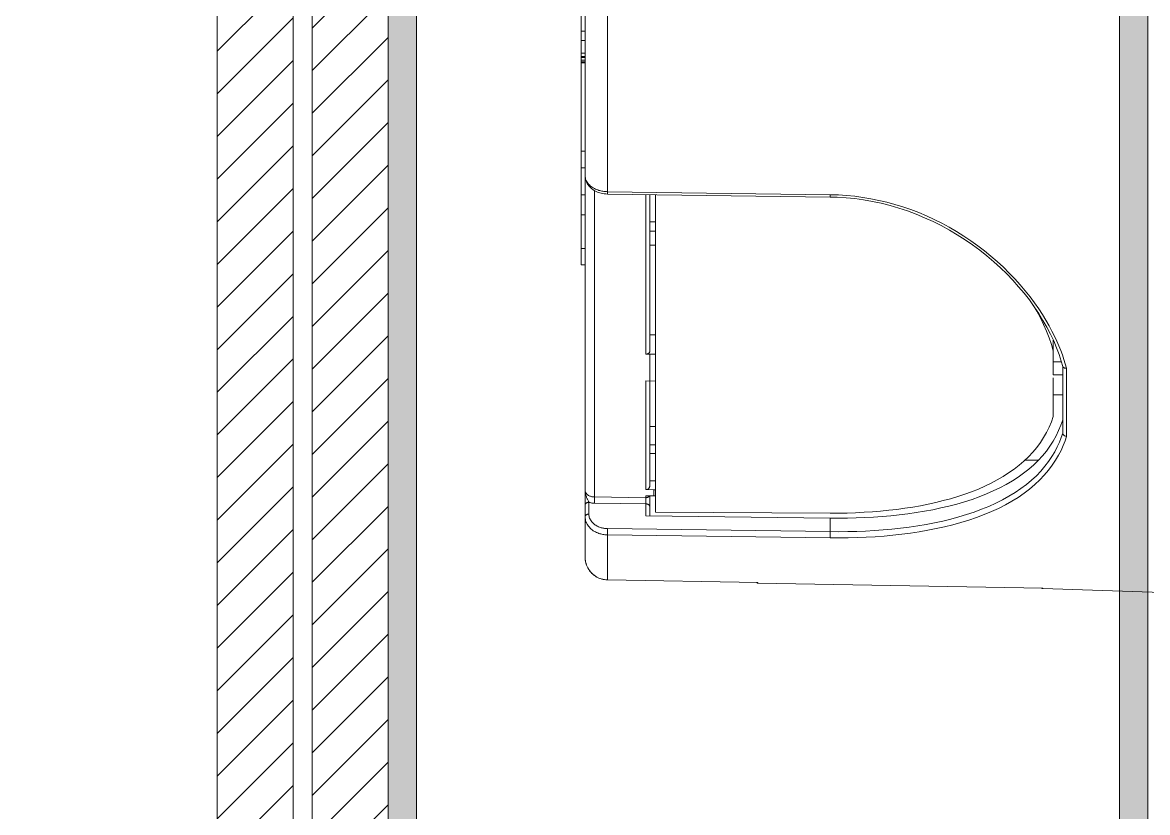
# Model space of a CAD drawing. Header units: millimetres. Extents: x -853320 to 19484, y -510814 to 9708.
# Drawn here: x 4013.6 to 4072.8, y 7627.7 to 7669.3 of the extents above; entities that cross this region are included whole.
import ezdxf

# ---------------------------------------------------------------- set-up
doc = ezdxf.new("R2010")
doc.units = ezdxf.units.MM
for name, color, linetype, lineweight in [('F_DIBOND_soffitto_cassone', 7, 'Continuous', 5), ('F_ELETTRICO', 22, 'Continuous', 5), ('F_MINERAL WALL', 6, 'Continuous', 5), ('F_PARETE_nuove', 5, 'Continuous', 5), ('F_SANITARI', 5, 'Continuous', 5), ('F_TUBOLARE sez.40x40', 7, 'Continuous', 5)]:
    doc.layers.add(name, color=color, linetype=linetype, lineweight=lineweight)

# ---------------------------------------------------------------- blocks, each defined once
blk = doc.blocks.new('SCATOLA INCASSO_1 P_sezione e pianta')
at = {"layer": 'F_ELETTRICO'}
for p, q in [((55469.815, -13660.994), (55469.815, -13697.529)), ((55470.994, -13716.768), (55470.994, -13686.067)), ((55471.194, -13686.376), (55471.194, -13701.372)), ((55471.194, -13689.071), (55470.994, -13689.071)), ((55470.994, -13689.566), (55471.194, -13689.566)), ((55470.994, -13690.238), (55471.194, -13690.238)), ((55470.994, -13690.405), (55471.194, -13690.405)), ((55470.994, -13690.464), (55471.194, -13690.464)), ((55470.994, -13690.61), (55471.194, -13690.61)), ((55470.994, -13690.699), (55471.194, -13690.699)), ((55470.994, -13690.744), (55471.194, -13690.744)), ((55470.994, -13695.397), (55471.194, -13695.397)), ((55470.994, -13696.281), (55471.194, -13696.281)), ((55469.815, -13697.529), (55458.097, -13697.686)), ((55458.097, -13697.81), (55469.814, -13697.653)), ((55458.098, -13697.741), (55458.097, -13697.686)), ((55467.294, -13714.395), (55467.294, -13697.687)), ((55467.594, -13705.943), (55467.594, -13697.683)), ((55467.797, -13706.08), (55467.797, -13697.68)), ((55469.815, -13697.584), (55469.815, -13697.529)), ((55470.503, -13697.467), (55470.503, -13713.605)), ((55470.994, -13697.695), (55471.194, -13697.695)), ((55467.294, -13699.108), (55467.594, -13699.11)), ((55470.994, -13698.756), (55471.194, -13698.756)), ((55467.294, -13699.608), (55467.594, -13699.61)), ((55467.594, -13700.35), (55467.294, -13700.347)), ((55470.994, -13700.524), (55471.194, -13700.524)), ((55470.994, -13701.372), (55471.194, -13701.372)), ((55467.294, -13705.07), (55467.594, -13705.068)), ((55446.346, -13707.172), (55446.346, -13705.342)), ((55467.797, -13706.08), (55467.294, -13706.086)), ((55467.594, -13707.496), (55467.594, -13706.082)), ((55445.65, -13706.827), (55445.65, -13710.413)), ((55445.846, -13706.724), (55445.846, -13710.248)), ((55446.346, -13706.482), (55445.915, -13706.484)), ((55446.346, -13707.172), (55445.846, -13707.175)), ((55446.346, -13708.385), (55446.346, -13707.325)), ((55467.294, -13707.5), (55467.797, -13707.494)), ((55467.594, -13713.036), (55467.594, -13707.496)), ((55467.797, -13713.219), (55467.797, -13707.494)), ((55446.346, -13708.225), (55445.846, -13708.229)), ((55446.346, -13709.37), (55446.346, -13708.385)), ((55467.594, -13709.898), (55467.294, -13709.9)), ((55467.294, -13710.852), (55467.594, -13710.85)), ((55467.294, -13711.32), (55467.594, -13711.314)), ((55447.135, -13711.671), (55447.832, -13711.659)), ((55467.594, -13712.76), (55467.294, -13712.76)), ((55467.369, -13713.226), (55467.294, -13713.226)), ((55467.797, -13713.219), (55467.369, -13713.226)), ((55467.369, -13713.544), (55467.369, -13713.226)), ((55467.595, -13713.055), (55467.594, -13713.036)), ((55467.369, -13713.544), (55467.294, -13713.544)), ((55467.369, -13713.544), (55467.797, -13713.537)), ((55467.594, -13714.594), (55467.594, -13713.541)), ((55467.794, -13713.969), (55470.506, -13713.933)), ((55467.795, -13713.916), (55467.796, -13713.853)), ((55467.796, -13713.853), (55467.797, -13713.787)), ((55467.797, -13713.642), (55467.797, -13713.537)), ((55467.797, -13713.642), (55470.503, -13713.605)), ((55467.797, -13713.648), (55467.797, -13713.642)), ((55467.798, -13713.665), (55467.797, -13713.648)), ((55467.797, -13713.787), (55467.798, -13713.726)), ((55467.798, -13713.687), (55467.798, -13713.665)), ((55467.798, -13713.726), (55467.798, -13713.687)), ((55470.502, -13713.709), (55470.502, -13713.654)), ((55470.503, -13713.772), (55470.502, -13713.709)), ((55470.504, -13713.838), (55470.503, -13713.772)), ((55470.505, -13713.899), (55470.504, -13713.838)), ((55470.506, -13713.933), (55470.505, -13713.899)), ((55470.794, -13714.503), (55470.794, -13713.881)), ((55467.294, -13714.395), (55458.094, -13714.457)), ((55467.794, -13714.591), (55467.794, -13713.969)), ((55467.794, -13714.591), (55458.094, -13714.721)), ((55458.094, -13715.429), (55458.094, -13714.721)), ((55458.094, -13715.429), (55469.811, -13715.272)), ((55458.094, -13715.429), (55458.095, -13715.463)), ((55458.095, -13715.463), (55458.096, -13715.523)), ((55458.096, -13715.523), (55458.097, -13715.588)), ((55458.097, -13715.588), (55458.097, -13715.651)), ((55458.097, -13715.756), (55469.815, -13715.599)), ((55458.097, -13715.651), (55458.098, -13715.706)), ((55469.811, -13715.272), (55469.812, -13715.306)), ((55469.812, -13715.306), (55469.813, -13715.366)), ((55469.813, -13715.366), (55469.814, -13715.432)), ((55469.814, -13715.432), (55469.815, -13715.495)), ((55469.815, -13715.495), (55469.815, -13715.549)), ((55469.815, -13715.599), (55469.815, -13717.97)), ((55461.903, -13718.113), (55469.815, -13717.97)), ((55469.815, -13717.97), (55469.815, -13717.97)), ((55446.896, -13718.426), (55433.518, -13718.858)), ((55446.896, -13718.405), (55446.903, -13718.405)), ((55446.896, -13718.405), (55446.903, -13718.405)), ((55446.896, -13718.405), (55446.896, -13718.426)), ((55446.903, -13718.405), (55461.896, -13718.139)), ((55461.896, -13718.112), (55461.903, -13718.112)), ((55461.896, -13718.112), (55461.903, -13718.113)), ((55461.896, -13718.112), (55461.896, -13718.138)), ((55461.908, -13718.137), (55461.896, -13718.138)), ((55461.896, -13718.138), (55461.896, -13718.139))]:
    blk.add_line(p, q, dxfattribs=at)
for points in [[(55469.814, -13697.653), (55469.903, -13697.649), (55469.984, -13697.641), (55470.064, -13697.629), (55470.144, -13697.612), (55470.222, -13697.59), (55470.299, -13697.564), (55470.373, -13697.534), (55470.445, -13697.5), (55470.514, -13697.461), (55470.579, -13697.419), (55470.641, -13697.372), (55470.699, -13697.322), (55470.753, -13697.269), (55470.802, -13697.212), (55470.846, -13697.153), (55470.884, -13697.091), (55470.917, -13697.027), (55470.945, -13696.961), (55470.966, -13696.893), (55470.981, -13696.825), (55470.991, -13696.756), (55470.994, -13696.684)], [(55470.991, -13696.742), (55470.982, -13696.801), (55470.968, -13696.858), (55470.948, -13696.915), (55470.922, -13696.971), (55470.891, -13697.025), (55470.855, -13697.078), (55470.815, -13697.128), (55470.77, -13697.175), (55470.722, -13697.219), (55470.671, -13697.26), (55470.617, -13697.299), (55470.561, -13697.333), (55470.504, -13697.365), (55470.447, -13697.393), (55470.389, -13697.417), (55470.332, -13697.439), (55470.275, -13697.458), (55470.219, -13697.474), (55470.163, -13697.488), (55470.11, -13697.499), (55470.057, -13697.508), (55470.006, -13697.515), (55469.956, -13697.521), (55469.907, -13697.525), (55469.86, -13697.527), (55469.815, -13697.529)], [(55458.097, -13697.686), (55457.66, -13697.7), (55457.226, -13697.728), (55456.796, -13697.771), (55456.369, -13697.828), (55455.946, -13697.899), (55455.523, -13697.985), (55455.101, -13698.086), (55454.68, -13698.201), (55454.262, -13698.331), (55453.845, -13698.475), (55453.432, -13698.633), (55453.022, -13698.805), (55452.617, -13698.992), (55452.217, -13699.192), (55451.823, -13699.404), (55451.436, -13699.63), (55451.056, -13699.867), (55450.684, -13700.116), (55450.322, -13700.375), (55449.969, -13700.645), (55449.626, -13700.924), (55449.294, -13701.212), (55448.972, -13701.509), (55448.663, -13701.812), (55448.367, -13702.121), (55448.085, -13702.436), (55447.818, -13702.75), (55447.567, -13703.066), (55447.333, -13703.381), (55447.115, -13703.692), (55446.915, -13703.997), (55446.732, -13704.296), (55446.565, -13704.586), (55446.415, -13704.866), (55446.281, -13705.136)], [(55446.325, -13705.387), (55446.495, -13705.026), (55446.683, -13704.665), (55446.888, -13704.304), (55447.111, -13703.944), (55447.35, -13703.586), (55447.607, -13703.231), (55447.88, -13702.88), (55448.169, -13702.534), (55448.473, -13702.195), (55448.793, -13701.861), (55449.127, -13701.536), (55449.474, -13701.22), (55449.836, -13700.912), (55450.209, -13700.616), (55450.595, -13700.33), (55450.992, -13700.057), (55451.399, -13699.797), (55451.816, -13699.55), (55452.242, -13699.317), (55452.676, -13699.1), (55453.118, -13698.898), (55453.566, -13698.712), (55454.019, -13698.543), (55454.477, -13698.391), (55454.938, -13698.257), (55455.402, -13698.14), (55455.866, -13698.04), (55456.332, -13697.959), (55456.797, -13697.895), (55457.259, -13697.849), (55457.72, -13697.821), (55458.097, -13697.81)], [(55458.097, -13697.81), (55458.097, -13697.809), (55458.097, -13697.806), (55458.097, -13697.801), (55458.097, -13697.793), (55458.097, -13697.783), (55458.098, -13697.771), (55458.098, -13697.741)], [(55469.814, -13697.653), (55469.814, -13697.652), (55469.814, -13697.649), (55469.815, -13697.644), (55469.815, -13697.636), (55469.815, -13697.626), (55469.815, -13697.614), (55469.815, -13697.584)], [(55446.346, -13705.907), (55446.447, -13705.568), (55446.565, -13705.225), (55446.701, -13704.879), (55446.855, -13704.53), (55447.028, -13704.179), (55447.218, -13703.827), (55447.407, -13703.508)], [(55446.281, -13705.136), (55446.16, -13705.397), (55446.052, -13705.644), (55445.956, -13705.883), (55445.869, -13706.12), (55445.788, -13706.357), (55445.715, -13706.593), (55445.65, -13706.827)], [(55445.844, -13706.734), (55445.924, -13706.454), (55446.04, -13706.101), (55446.173, -13705.745), (55446.325, -13705.387)], [(55467.797, -13706.08), (55467.776, -13706.079), (55467.755, -13706.077), (55467.735, -13706.073), (55467.715, -13706.068), (55467.696, -13706.062), (55467.678, -13706.054), (55467.661, -13706.045), (55467.646, -13706.035), (55467.633, -13706.024), (55467.621, -13706.012), (55467.612, -13705.999), (55467.604, -13705.986), (55467.598, -13705.972), (55467.595, -13705.958), (55467.594, -13705.943)], [(55445.65, -13706.827), (55445.67, -13706.828), (55445.691, -13706.827), (55445.711, -13706.825), (55445.73, -13706.821), (55445.748, -13706.817), (55445.766, -13706.81), (55445.782, -13706.803), (55445.797, -13706.794), (55445.809, -13706.785), (55445.821, -13706.774), (55445.83, -13706.762), (55445.837, -13706.75), (55445.842, -13706.738), (55445.844, -13706.734)], [(55445.846, -13709.536), (55445.947, -13709.827), (55446.065, -13710.112), (55446.201, -13710.391), (55446.354, -13710.663), (55446.525, -13710.928), (55446.712, -13711.185), (55446.917, -13711.435), (55447.14, -13711.676), (55447.379, -13711.909), (55447.635, -13712.133), (55447.907, -13712.348), (55448.196, -13712.555), (55448.5, -13712.752), (55448.82, -13712.939), (55449.155, -13713.117), (55449.504, -13713.285), (55449.866, -13713.443), (55450.24, -13713.591), (55450.625, -13713.729), (55451.022, -13713.857), (55451.427, -13713.975), (55451.842, -13714.084), (55452.263, -13714.183), (55452.692, -13714.273), (55453.126, -13714.354), (55453.565, -13714.426), (55454.009, -13714.49), (55454.456, -13714.546), (55454.906, -13714.594), (55455.359, -13714.634), (55455.814, -13714.666), (55456.27, -13714.691), (55456.726, -13714.709), (55457.183, -13714.72), (55457.639, -13714.724), (55458.094, -13714.721)], [(55458.094, -13714.457), (55457.645, -13714.456), (55457.197, -13714.449), (55456.752, -13714.434), (55456.31, -13714.412), (55455.871, -13714.384), (55455.436, -13714.348), (55455.005, -13714.305), (55454.579, -13714.256), (55454.158, -13714.198), (55453.742, -13714.134), (55453.332, -13714.062), (55452.928, -13713.982), (55452.53, -13713.894), (55452.139, -13713.798), (55451.755, -13713.694), (55451.377, -13713.581), (55451.006, -13713.459), (55450.645, -13713.327), (55450.292, -13713.187), (55449.95, -13713.037), (55449.619, -13712.877), (55449.299, -13712.708), (55448.992, -13712.53), (55448.697, -13712.341), (55448.414, -13712.143), (55448.145, -13711.934), (55447.89, -13711.715), (55447.65, -13711.485), (55447.425, -13711.246), (55447.218, -13710.998), (55447.028, -13710.743), (55446.856, -13710.48), (55446.701, -13710.21), (55446.565, -13709.935), (55446.447, -13709.655), (55446.346, -13709.37)], [(55445.65, -13710.413), (55445.671, -13710.41), (55445.691, -13710.406), (55445.711, -13710.401), (55445.731, -13710.393), (55445.749, -13710.385), (55445.766, -13710.375), (55445.782, -13710.364), (55445.796, -13710.352), (55445.809, -13710.339), (55445.82, -13710.324), (55445.83, -13710.31), (55445.837, -13710.294), (55445.842, -13710.279), (55445.845, -13710.263), (55445.846, -13710.248)], [(55445.846, -13710.246), (55445.926, -13710.48), (55446.021, -13710.721), (55446.134, -13710.967), (55446.265, -13711.219), (55446.418, -13711.475), (55446.59, -13711.73), (55446.784, -13711.985), (55447.001, -13712.237), (55447.237, -13712.483), (55447.491, -13712.719), (55447.764, -13712.947), (55448.054, -13713.165), (55448.361, -13713.373), (55448.684, -13713.57), (55449.022, -13713.757), (55449.375, -13713.933), (55449.741, -13714.099), (55450.12, -13714.253), (55450.51, -13714.397), (55450.911, -13714.531), (55451.322, -13714.654), (55451.74, -13714.767), (55452.167, -13714.87), (55452.6, -13714.963), (55453.039, -13715.047), (55453.483, -13715.122), (55453.932, -13715.188), (55454.384, -13715.246), (55454.839, -13715.295), (55455.299, -13715.337), (55455.762, -13715.371), (55456.227, -13715.397), (55456.694, -13715.416), (55457.161, -13715.428), (55457.628, -13715.432), (55458.094, -13715.429)], [(55445.65, -13710.413), (55445.727, -13710.653), (55445.824, -13710.9), (55445.94, -13711.152), (55446.074, -13711.41), (55446.227, -13711.673), (55446.402, -13711.935), (55446.599, -13712.197), (55446.818, -13712.457), (55447.057, -13712.709), (55447.315, -13712.952), (55447.592, -13713.187), (55447.887, -13713.412), (55448.198, -13713.626), (55448.527, -13713.83), (55448.87, -13714.022), (55449.229, -13714.204), (55449.602, -13714.375), (55449.986, -13714.535), (55450.383, -13714.684), (55450.791, -13714.822), (55451.208, -13714.95), (55451.633, -13715.066), (55452.068, -13715.173), (55452.508, -13715.27), (55452.954, -13715.357), (55453.407, -13715.435), (55453.863, -13715.504), (55454.323, -13715.564), (55454.787, -13715.615), (55455.254, -13715.659), (55455.725, -13715.694), (55456.199, -13715.721), (55456.673, -13715.741), (55457.147, -13715.754), (55457.622, -13715.758), (55458.097, -13715.756)], [(55467.797, -13713.219), (55467.776, -13713.218), (55467.755, -13713.215), (55467.735, -13713.211), (55467.715, -13713.204), (55467.696, -13713.195), (55467.678, -13713.185), (55467.661, -13713.173), (55467.646, -13713.159), (55467.633, -13713.144), (55467.621, -13713.128), (55467.612, -13713.111), (55467.604, -13713.093), (55467.598, -13713.074), (55467.595, -13713.055)], [(55470.503, -13713.605), (55470.538, -13713.604), (55470.574, -13713.601), (55470.609, -13713.596), (55470.644, -13713.589), (55470.679, -13713.58), (55470.712, -13713.57), (55470.745, -13713.557), (55470.777, -13713.543), (55470.807, -13713.527), (55470.835, -13713.51), (55470.862, -13713.491), (55470.886, -13713.471), (55470.908, -13713.45), (55470.927, -13713.427), (55470.945, -13713.404), (55470.96, -13713.38), (55470.972, -13713.355), (55470.981, -13713.329), (55470.988, -13713.303), (55470.992, -13713.277), (55470.994, -13713.25)], [(55470.869, -13713.725), (55470.883, -13713.694), (55470.898, -13713.661), (55470.913, -13713.626), (55470.928, -13713.588), (55470.943, -13713.548), (55470.956, -13713.505), (55470.969, -13713.459), (55470.979, -13713.411), (55470.987, -13713.36), (55470.992, -13713.306), (55470.994, -13713.25)], [(55467.616, -13713.54), (55467.621, -13713.55), (55467.633, -13713.566), (55467.646, -13713.581), (55467.661, -13713.595), (55467.678, -13713.607), (55467.696, -13713.618), (55467.715, -13713.627), (55467.735, -13713.633), (55467.755, -13713.638), (55467.776, -13713.641), (55467.797, -13713.642)], [(55467.794, -13713.969), (55467.794, -13713.957), (55467.795, -13713.916)], [(55470.502, -13713.654), (55470.502, -13713.626), (55470.502, -13713.614), (55470.503, -13713.605)], [(55470.506, -13713.933), (55470.539, -13713.932), (55470.572, -13713.93), (55470.604, -13713.926), (55470.637, -13713.922), (55470.669, -13713.916), (55470.7, -13713.909), (55470.732, -13713.901), (55470.763, -13713.891), (55470.794, -13713.881)], [(55470.794, -13713.881), (55470.801, -13713.864), (55470.81, -13713.846), (55470.82, -13713.826), (55470.869, -13713.725)], [(55470.794, -13713.881), (55470.815, -13713.882), (55470.835, -13713.884), (55470.856, -13713.888), (55470.875, -13713.893), (55470.894, -13713.9), (55470.911, -13713.908), (55470.928, -13713.917), (55470.942, -13713.928), (55470.956, -13713.939), (55470.967, -13713.952), (55470.977, -13713.965), (55470.984, -13713.979), (55470.989, -13713.993), (55470.993, -13714.007), (55470.994, -13714.022)], [(55467.594, -13714.111), (55467.595, -13714.096), (55467.598, -13714.081), (55467.604, -13714.067), (55467.611, -13714.053), (55467.621, -13714.04), (55467.632, -13714.028), (55467.645, -13714.016), (55467.66, -13714.006), (55467.676, -13713.996), (55467.694, -13713.988), (55467.712, -13713.982), (55467.732, -13713.976), (55467.752, -13713.972), (55467.773, -13713.97), (55467.794, -13713.969)], [(55469.811, -13715.272), (55469.849, -13715.271), (55469.888, -13715.269), (55469.929, -13715.265), (55469.97, -13715.26), (55470.013, -13715.254), (55470.057, -13715.245), (55470.102, -13715.235), (55470.148, -13715.223), (55470.195, -13715.208), (55470.242, -13715.191), (55470.29, -13715.171), (55470.338, -13715.149), (55470.386, -13715.123), (55470.434, -13715.095), (55470.48, -13715.063), (55470.525, -13715.028), (55470.568, -13714.991), (55470.608, -13714.95), (55470.645, -13714.907), (55470.679, -13714.862), (55470.709, -13714.814), (55470.734, -13714.765), (55470.756, -13714.714), (55470.772, -13714.662), (55470.784, -13714.609), (55470.791, -13714.557), (55470.794, -13714.503)], [(55470.794, -13714.503), (55470.815, -13714.504), (55470.835, -13714.506), (55470.856, -13714.51), (55470.875, -13714.515), (55470.894, -13714.522), (55470.911, -13714.53), (55470.928, -13714.539), (55470.942, -13714.55), (55470.956, -13714.561), (55470.967, -13714.574), (55470.977, -13714.587), (55470.984, -13714.601), (55470.989, -13714.615), (55470.993, -13714.629), (55470.994, -13714.644)], [(55469.815, -13715.599), (55469.86, -13715.598), (55469.907, -13715.595), (55469.956, -13715.59), (55470.006, -13715.584), (55470.057, -13715.576), (55470.11, -13715.566), (55470.163, -13715.553), (55470.219, -13715.537), (55470.275, -13715.519), (55470.332, -13715.498), (55470.389, -13715.474), (55470.447, -13715.446), (55470.504, -13715.414), (55470.561, -13715.379), (55470.617, -13715.34), (55470.671, -13715.297), (55470.722, -13715.25), (55470.77, -13715.2), (55470.815, -13715.147), (55470.855, -13715.09), (55470.891, -13715.031), (55470.922, -13714.97), (55470.948, -13714.907), (55470.968, -13714.842), (55470.982, -13714.777), (55470.991, -13714.71), (55470.994, -13714.644)], [(55458.098, -13715.706), (55458.098, -13715.735), (55458.097, -13715.746), (55458.097, -13715.756)], [(55469.815, -13715.549), (55469.815, -13715.578), (55469.815, -13715.59), (55469.815, -13715.599)], [(55470.981, -13716.945), (55470.984, -13716.924), (55470.991, -13716.846), (55470.994, -13716.768)], [(55469.815, -13717.97), (55469.898, -13717.966), (55469.982, -13717.956), (55470.065, -13717.939), (55470.146, -13717.918), (55470.226, -13717.89), (55470.303, -13717.857), (55470.378, -13717.818), (55470.451, -13717.774), (55470.52, -13717.725), (55470.585, -13717.672), (55470.647, -13717.614), (55470.704, -13717.551), (55470.757, -13717.485), (55470.805, -13717.416), (55470.848, -13717.343), (55470.886, -13717.267), (55470.918, -13717.189), (55470.945, -13717.109), (55470.966, -13717.027), (55470.981, -13716.945)], [(55470.702, -13717.554), (55470.751, -13717.493), (55470.796, -13717.43), (55470.836, -13717.363), (55470.873, -13717.295), (55470.904, -13717.224), (55470.931, -13717.151), (55470.954, -13717.076), (55470.971, -13717), (55470.981, -13716.945)], [(55469.892, -13717.966), (55469.969, -13717.957), (55470.046, -13717.943), (55470.121, -13717.925), (55470.195, -13717.901), (55470.267, -13717.873), (55470.338, -13717.84), (55470.406, -13717.802), (55470.471, -13717.76), (55470.534, -13717.714), (55470.593, -13717.665), (55470.649, -13717.611)], [(55461.962, -13718.112), (55461.956, -13718.117), (55461.945, -13718.124), (55461.933, -13718.13), (55461.921, -13718.134), (55461.908, -13718.137)]]:
    blk.add_lwpolyline(points, dxfattribs=at)
for centre, start, end in [((55446.894, -13718.326), 271, 308.0076), ((55461.894, -13718.039), 271.0206, 313.11198)]:
    blk.add_arc(centre, 0.1, start, end, dxfattribs=at)
blk = doc.blocks.new('BAGNO_camera doppia_rev.01_pianta')
at = {"layer": 'F_DIBOND_soffitto_cassone'}
h = blk.add_hatch(dxfattribs=at)
h.set_pattern_fill('ANSI31', color=1, scale=0.5)
h.set_pattern_definition([(45, (-13258.481, -665), (-1.122532015, 1.122532015), [])])
h.paths.add_polyline_path([(17930.638, 22995.66), (17926.638, 22995.66), (17926.638, 22475.66), (17930.638, 22475.66)])
at = {"layer": 'F_MINERAL WALL'}
h = blk.add_hatch(dxfattribs=at)
h.set_pattern_fill('ANSI31', color=256, scale=0.5)
h.set_pattern_definition([(45, (0, -20), (-1.122532015, 1.122532015), [])])
h.paths.add_polyline_path([(17921.638, 22893.66), (17925.638, 22893.66), (17925.638, 22460.66), (17921.638, 22460.66)])
at = {"layer": 'F_TUBOLARE sez.40x40', "true_color": 0x636466}
h = blk.add_hatch(color=251, dxfattribs=at)
h.dxf.hatch_style = 1
h.paths.add_polyline_path([(17970.638, 22475.66), (17930.638, 22475.66), (17930.638, 22995.66), (17970.638, 22995.66)])
h.paths.add_polyline_path([(17969.138, 22475.66), (17932.138, 22475.66), (17932.138, 22995.66), (17969.138, 22995.66)], flags=17)
at = {"layer": 'F_DIBOND_soffitto_cassone', "color": 1}
blk.add_lwpolyline([(17930.638, 22995.66), (17926.638, 22995.66), (17926.638, 22475.66), (17930.638, 22475.66)], close=True, dxfattribs=at)
at = {"layer": 'F_MINERAL WALL'}
blk.add_lwpolyline([(17921.638, 22893.66), (17925.638, 22893.66), (17925.638, 22460.66), (17921.638, 22460.66)], close=True, dxfattribs=at)
at = {"layer": 'F_SANITARI'}
blk.add_lwpolyline([(17979.638, 22465.66), (17926.638, 22465.66), (17926.638, 22995.66), (17190.638, 22995.66), (17190.638, 21810.66), (17979.638, 21810.66)], close=True, dxfattribs=at)
at = {"layer": 'F_TUBOLARE sez.40x40'}
for points in [[(17970.638, 22475.66), (17930.638, 22475.66), (17930.638, 22995.66), (17970.638, 22995.66)], [(17969.138, 22475.66), (17932.138, 22475.66), (17932.138, 22995.66), (17969.138, 22995.66)]]:
    blk.add_lwpolyline(points, close=True, dxfattribs=at)
at = {"layer": 'F_DIBOND_soffitto_cassone', "color": 1, "xscale": -1}
blk.add_blockref('SCATOLA INCASSO_1 P_sezione e pianta', (73412.001, 36469.788), dxfattribs=at)

msp = doc.modelspace()

# ---------------------------------------------------------------- block references
at = {"layer": 'F_PARETE_nuove'}
msp.add_blockref('BAGNO_camera doppia_rev.01_pianta', (-13897.772, -15111.845), dxfattribs=at)

doc.saveas('drawing.dxf')
